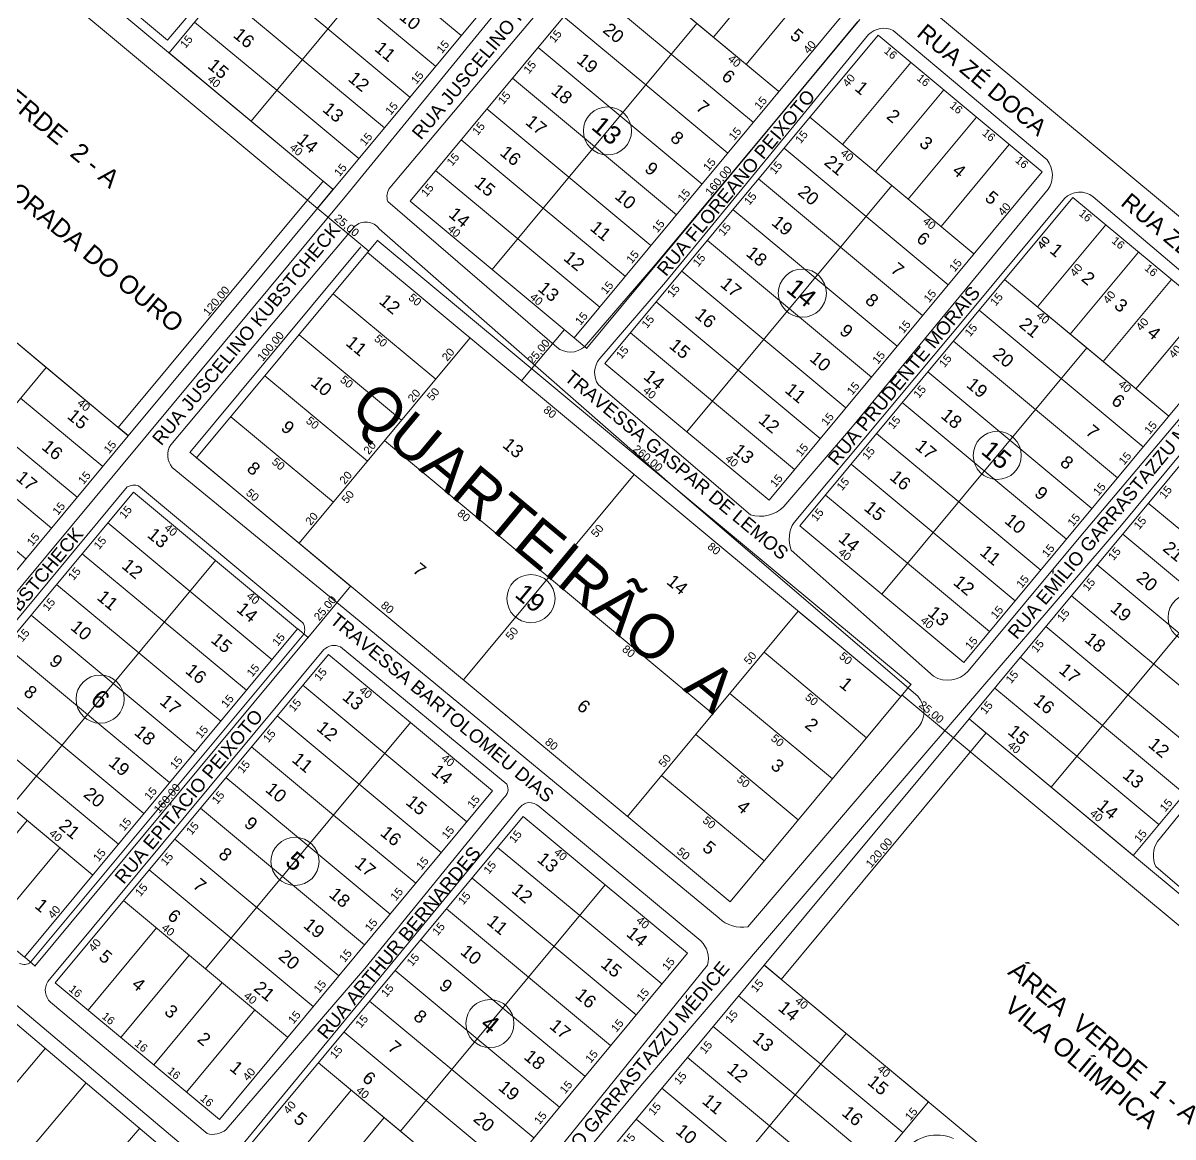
# Model space of a CAD drawing. Header units: metres. Extents: x 3808 to 8215, y 2374 to 6187.
# Drawn here: x 6274.8 to 6705.7, y 5048 to 5465.2 of the extents above; entities that cross this region are included whole.
import ezdxf
from ezdxf.enums import TextEntityAlignment as Align

# ---------------------------------------------------------------- set-up
doc = ezdxf.new("R2010")
doc.units = ezdxf.units.M
for name, color, linetype in [('0 - Cotas', 7, 'Continuous'), ('0 - MEIO FIO 2', 251, 'Continuous'), ('vista', 7, 'Continuous')]:
    doc.layers.add(name, color=color, linetype=linetype)
doc.layers.add('0 - DIVISÃO DOS TERRENOS', color=7, linetype='Continuous', lineweight=5)
doc.styles.add('MtXpl_Swis721_BdOul_', font='swissbo.ttf')
doc.styles.add('MtXpl_Swis721_BlkOul', font='swissko.ttf')
doc.styles.add('pedro', font='arial.ttf', dxfattribs={"height": 3})

msp = doc.modelspace()

# ---------------------------------------------------------------- linework, layer by layer
at = {"color": 0, "linetype": 'ByBlock', "lineweight": 5}
for p, q in [((6557.143, 5440.343), (6557.002, 5440.33)), ((6557.435, 5438.836), (6557.448, 5438.696)), ((6387.281, 5405.927), (6387.268, 5406.068)), ((6385.042, 5395.813), (6385.183, 5395.826)), ((6385.183, 5395.826), (6385.042, 5395.813)), ((6407.699, 5383.8), (6407.558, 5383.787)), ((6401.285, 5381.266), (6401.272, 5381.407)), ((6404.26, 5379.823), (6404.401, 5379.835)), ((6630.169, 5379.58), (6630.029, 5379.567)), ((6630.461, 5378.074), (6630.474, 5377.933)), ((6477.576, 5350.309), (6477.563, 5350.45)), ((6485.941, 5343.48), (6485.954, 5343.339)), ((6461.573, 5331.233), (6461.586, 5331.092)), ((6310.515, 5313.824), (6310.528, 5313.683)), ((6337.311, 5304.537), (6337.324, 5304.396)), ((6397.625, 5254.222), (6397.612, 5254.363)), ((6381.635, 5235.004), (6381.622, 5235.145)), ((6381.622, 5235.145), (6381.635, 5235.004)), ((6607.42, 5217.488), (6607.561, 5217.501)), ((6604.263, 5213.537), (6604.122, 5213.524)), ((6623.339, 5197.534), (6623.48, 5197.547)), ((6623.48, 5197.547), (6623.339, 5197.534)), ((6635.658, 5199.262), (6635.645, 5199.403)), ((6279.285, 5112.153), (6279.298, 5112.012)), ((6558.892, 5107.159), (6558.905, 5107.018))]:
    msp.add_line(p, q, dxfattribs=at)
at = {"layer": '0 - Cotas', "lineweight": 5}
for p in [(6359.168, 5286.286), (6378.473, 5270.222), (6397.779, 5254.159), (6417.085, 5238.095), (6436.39, 5222.032), (6455.696, 5205.968), (6475.001, 5189.905), (6494.307, 5173.841), (6513.612, 5157.778), (6532.918, 5141.714)]:
    msp.add_point(p, dxfattribs=at)
at = {"layer": '0 - DIVISÃO DOS TERRENOS', "lineweight": 5}
for p, q in [((6334.125, 5038.043), (6267.029, 5094.887)), ((6247.909, 5039.302), (6283.185, 5081.199)), ((6298.438, 5068.277), (6263.149, 5026.357)), ((6250.395, 4973.026), (6318.551, 5051.238))]:
    msp.add_line(p, q, dxfattribs=at)
at = {"layer": '0 - MEIO FIO 2', "lineweight": 5}
for p, q in [((6439.054, 5589.208), (6330.226, 5460.268)), ((6328.913, 5458.801), (6273.8, 5505.063)), ((6442.729, 5439.652), (6484.202, 5488.736)), ((6396.035, 5400.683), (6457.271, 5475.792)), ((6556.579, 5428.509), (6587.468, 5465.72)), ((6330.226, 5460.268), (6328.913, 5458.801)), ((6564.753, 5428.043), (6591.663, 5460.876)), ((6600.893, 5462.466), (6658.501, 5413.972)), ((6412.209, 5403.529), (6442.729, 5439.652)), ((6511.691, 5374.589), (6556.579, 5428.509)), ((6515.578, 5368.15), (6564.753, 5428.043)), ((6359.782, 5357.15), (6396.035, 5400.683)), ((6585.553, 5314.085), (6658.943, 5402.944)), ((6665.004, 5399.439), (6628.642, 5355.779)), ((6731.342, 5352.886), (6675.836, 5400.097)), ((6411.466, 5398.369), (6474.759, 5343.804)), ((6399.302, 5389.313), (6368.487, 5352.929)), ((6519.343, 5290.839), (6408.248, 5388.14)), ((6485.24, 5343.998), (6511.691, 5374.589)), ((6490.911, 5339.531), (6515.578, 5368.15)), ((6311.014, 5298.587), (6359.782, 5357.15)), ((6368.487, 5352.929), (6330.171, 5307.244)), ((6628.642, 5355.779), (6563.726, 5278.196)), ((6671.159, 5273.159), (6729.103, 5341.86)), ((6686.383, 5277.179), (6737.62, 5338.849)), ((6490.434, 5329.674), (6547.405, 5281.021)), ((6559.876, 5284.129), (6585.553, 5314.085)), ((6251.578, 5227.11), (6311.014, 5298.587)), ((6330.714, 5298.745), (6398.63, 5243.013)), ((6379.651, 5240.622), (6318.104, 5291.834)), ((6313.879, 5291.447), (6211.541, 5168.455)), ((6610.03, 5213.043), (6519.343, 5290.839)), ((6613.782, 5192.728), (6686.383, 5277.179)), ((6628.934, 5222.502), (6671.159, 5273.159)), ((6562.608, 5267.824), (6615.979, 5220.584)), ((6535.596, 5129.949), (6398.63, 5243.013)), ((6380.064, 5236.377), (6277.65, 5113.448)), ((6456.072, 5180.079), (6393.731, 5231.54)), ((6387.563, 5230.54), (6284.148, 5106.187)), ((6546.415, 5126.707), (6610.679, 5201.938)), ((6699.885, 5158.663), (6736.366, 5203.62)), ((6506.332, 5067.205), (6613.782, 5192.728)), ((6390.987, 5086.392), (6460.761, 5171.102)), ((6402.889, 5111.086), (6454.923, 5175.017)), ((6468.147, 5171.778), (6528.754, 5121.429)), ((6767.127, 5091.372), (6699.235, 5149.246)), ((6350.882, 5050.799), (6402.889, 5111.086)), ((6498.503, 5071.926), (6531.319, 5112.359)), ((6285.15, 5098.515), (6343.769, 5049.254)), ((6360.41, 5023.138), (6272.323, 5097.405)), ((6357.257, 5045.442), (6390.987, 5086.392)), ((6471.168, 5038.063), (6498.503, 5071.926)), ((6466.189, 5018.812), (6506.332, 5067.205))]:
    msp.add_line(p, q, dxfattribs=at)
for centre, radius, start, end in [((6597.393, 5455.199), 8.065, 64.27914, 135.26863), ((6651.068, 5408.151), 9.441, 326.52705, 38.06684), ((6416.893, 5400.221), 5.734, 144.76688, 198.84095), ((6670.78, 5393.844), 8.042, 51.04411, 135.91674), ((6403.265, 5384.523), 6.157, 35.97009, 133.44055), ((6479.885, 5350.078), 8.102, 230.75012, 311.3716), ((6496.91, 5334.3), 7.959, 138.91201, 215.54254), ((6336.106, 5303.357), 7.095, 146.77104, 220.54005), ((6316.435, 5286.799), 5.304, 71.66222, 118.81249), ((6551.074, 5292.876), 12.409, 252.80251, 315.18214), ((6573.517, 5271.894), 11.643, 147.23322, 200.46225), ((6375.342, 5238.061), 5.013, 340.3693, 30.72843), ((6391.356, 5226.661), 5.425, 64.04719, 134.35854), ((6621.323, 5229.203), 10.141, 238.20093, 318.63804), ((6603.465, 5207.088), 8.863, 324.47706, 42.2136), ((6452.523, 5178.224), 4.005, 306.8227, 27.59255), ((6464.726, 5168.474), 4.756, 44.00968, 146.45497), ((6708.219, 5153.357), 9.879, 147.51889, 204.59141), ((6544.246, 5139.137), 12.619, 226.7297, 279.89984), ((6522.531, 5114.771), 9.113, 344.65229, 46.93326), ((6275.207, 5116.671), 4.044, 244.74163, 307.15615), ((6288.949, 5102.912), 5.812, 145.70462, 229.17146), ((6345.829, 5056.917), 7.935, 254.95887, 309.55348), ((6617.343, 5032.999), 15.725, 67.10489, 141.19065)]:
    msp.add_arc(centre, radius, start, end, dxfattribs=at)
at = {"layer": 'vista', "lineweight": 5}
for p, q in [((6198.29, 5816.92), (7160.779, 5016.067)), ((6441.437, 5588.588), (6329.506, 5454.065)), ((6441.437, 5588.588), (6329.506, 5454.065)), ((6214.2, 5550.007), (6391.002, 5402.897)), ((6214.2, 5550.007), (6391.002, 5402.897)), ((6502.933, 5537.419), (6391.002, 5402.897)), ((6502.933, 5537.419), (6391.002, 5402.897)), ((6446.601, 5532.256), (6360.254, 5428.481)), ((6446.601, 5532.256), (6360.254, 5428.481)), ((6522.151, 5521.429), (6419.813, 5398.437)), ((6558.062, 5439.512), (6496.566, 5490.681)), ((6527.314, 5465.097), (6496.566, 5490.681)), ((6533.464, 5459.98), (6559.048, 5490.728)), ((6358.288, 5488.657), (6389.036, 5463.073)), ((6408.224, 5486.134), (6438.972, 5460.549)), ((6348.694, 5477.126), (6379.442, 5451.542)), ((6517.72, 5453.566), (6486.972, 5479.151)), ((6545.763, 5449.746), (6571.347, 5480.494)), ((6398.63, 5474.603), (6429.378, 5449.019)), ((6583.647, 5470.26), (6481.309, 5347.268)), ((6339.1, 5465.596), (6369.848, 5440.012)), ((6527.314, 5465.097), (6450.561, 5372.853)), ((6508.126, 5442.036), (6477.378, 5467.62)), ((6558.062, 5439.512), (6527.314, 5465.097)), ((6389.036, 5463.073), (6419.784, 5437.488)), ((6595.177, 5460.666), (6492.84, 5337.674)), ((6656.673, 5409.498), (6595.177, 5460.666)), ((6137.447, 5457.763), (6314.249, 5310.653)), ((6498.532, 5430.505), (6467.784, 5456.09)), ((6329.506, 5454.065), (6360.254, 5428.481)), ((6379.442, 5451.542), (6410.19, 5425.958)), ((6548.468, 5427.982), (6517.72, 5453.566)), ((6581.892, 5419.685), (6607.476, 5450.433)), ((6488.938, 5418.975), (6458.19, 5444.559)), ((6369.848, 5440.012), (6400.596, 5414.427)), ((6538.874, 5416.451), (6508.126, 5442.036)), ((6594.191, 5409.451), (6619.776, 5440.199)), ((6479.344, 5407.444), (6448.596, 5433.029)), ((6529.28, 5404.921), (6498.532, 5430.505)), ((6631.089, 5378.75), (6569.593, 5429.918)), ((6600.341, 5404.334), (6569.593, 5429.918)), ((6606.49, 5399.217), (6632.075, 5429.965)), ((6360.254, 5428.481), (6391.002, 5402.897)), ((6469.75, 5395.914), (6439.001, 5421.498)), ((6519.686, 5393.39), (6488.938, 5418.975)), ((6590.747, 5392.803), (6559.999, 5418.388)), ((6618.79, 5388.983), (6644.374, 5419.731)), ((6460.155, 5384.383), (6429.407, 5409.968)), ((6656.673, 5409.498), (6554.336, 5286.506)), ((6510.092, 5381.86), (6479.344, 5407.444)), ((6600.341, 5404.334), (6523.588, 5312.09)), ((6581.153, 5381.273), (6550.405, 5406.857)), ((6631.089, 5378.75), (6600.341, 5404.334)), ((6391.002, 5402.897), (6314.249, 5310.653)), ((6668.204, 5399.903), (6565.866, 5276.911)), ((6729.7, 5348.735), (6668.204, 5399.903)), ((6450.561, 5372.853), (6419.813, 5398.437)), ((6500.498, 5370.329), (6469.75, 5395.914)), ((6571.558, 5369.742), (6540.81, 5395.327)), ((6621.495, 5367.219), (6590.747, 5392.803)), ((6654.919, 5358.922), (6680.503, 5389.67)), ((6490.903, 5358.799), (6460.155, 5384.383)), ((6561.964, 5358.212), (6531.216, 5383.796)), ((6339.862, 5302.349), (6403.823, 5379.219)), ((6603.685, 5212.921), (6403.823, 5379.219)), ((6611.901, 5355.689), (6581.153, 5381.273)), ((6667.218, 5348.688), (6692.802, 5379.436)), ((6481.309, 5347.268), (6450.561, 5372.853)), ((6552.37, 5346.681), (6521.622, 5372.266)), ((6602.306, 5344.158), (6571.558, 5369.742)), ((6679.517, 5338.454), (6705.101, 5369.202)), ((6704.115, 5317.987), (6642.619, 5369.155)), ((6673.367, 5343.571), (6642.619, 5369.155)), ((6252.752, 5361.821), (6283.5, 5336.237)), ((6429.466, 5331.865), (6391.031, 5363.845)), ((6542.776, 5335.151), (6512.028, 5360.735)), ((6592.712, 5332.628), (6561.964, 5358.212)), ((6663.773, 5332.041), (6633.025, 5357.625)), ((6691.816, 5328.221), (6717.401, 5358.969)), ((6416.674, 5316.491), (6378.239, 5348.471)), ((6533.182, 5323.62), (6502.434, 5349.205)), ((6729.7, 5348.735), (6627.362, 5225.743)), ((6378.297, 5270.369), (6442.258, 5347.239)), ((6442.258, 5347.239), (6378.297, 5270.369)), ((6583.118, 5321.097), (6552.37, 5346.681)), ((6673.367, 5343.571), (6596.614, 5251.327)), ((6673.367, 5343.571), (6596.614, 5251.327)), ((6654.179, 5320.51), (6623.431, 5346.094)), ((6704.115, 5317.987), (6673.367, 5343.571)), ((6741.23, 5339.141), (6629.299, 5204.618)), ((6197.153, 5232.462), (6283.5, 5336.237)), ((6283.5, 5336.237), (6314.249, 5310.653)), ((6523.588, 5312.09), (6492.84, 5337.674)), ((6573.524, 5309.567), (6542.776, 5335.151)), ((6403.882, 5301.117), (6365.446, 5333.097)), ((6644.585, 5308.98), (6613.837, 5334.564)), ((6694.521, 5306.456), (6663.773, 5332.041)), ((6273.906, 5324.706), (6304.654, 5299.122)), ((6563.93, 5298.036), (6533.182, 5323.62)), ((6634.991, 5297.449), (6604.243, 5323.033)), ((6391.089, 5285.743), (6352.654, 5317.723)), ((6684.927, 5294.926), (6654.179, 5320.51)), ((6202.317, 5176.13), (6314.249, 5310.653)), ((6202.317, 5176.13), (6314.249, 5310.653)), ((6264.312, 5313.176), (6295.06, 5287.592)), ((6554.336, 5286.506), (6523.588, 5312.09)), ((6625.397, 5285.919), (6594.649, 5311.503)), ((6675.333, 5283.395), (6644.585, 5308.98)), ((6533.27, 5206.467), (6410.278, 5308.804)), ((6254.718, 5301.645), (6285.466, 5276.061)), ((6539.724, 5136.051), (6339.862, 5302.349)), ((6539.724, 5136.051), (6339.862, 5302.349)), ((6439.793, 5219.2), (6503.754, 5296.07)), ((6615.803, 5274.388), (6585.055, 5299.972)), ((6665.739, 5271.865), (6634.991, 5297.449)), ((6213.848, 5166.536), (6316.185, 5289.528)), ((6245.124, 5290.115), (6275.872, 5264.531)), ((6346.933, 5263.944), (6316.185, 5289.528)), ((6606.209, 5262.858), (6575.46, 5288.442)), ((6802.726, 5287.972), (6690.795, 5153.449)), ((6656.145, 5260.334), (6625.397, 5285.919)), ((6727.206, 5259.747), (6696.458, 5285.332)), ((6746.394, 5282.808), (6660.047, 5179.034)), ((6337.339, 5252.413), (6306.591, 5277.997)), ((6596.614, 5251.327), (6565.866, 5276.911)), ((6646.551, 5248.804), (6615.803, 5274.388)), ((6717.612, 5248.217), (6686.864, 5273.801)), ((6327.745, 5240.883), (6296.997, 5266.467)), ((6270.18, 5171.7), (6346.933, 5263.944)), ((6377.681, 5238.359), (6346.933, 5263.944)), ((6636.957, 5237.273), (6606.209, 5262.858)), ((6708.017, 5236.686), (6677.269, 5262.271)), ((6318.151, 5229.352), (6287.403, 5254.936)), ((6368.087, 5226.829), (6337.339, 5252.413)), ((6627.362, 5225.743), (6596.614, 5251.327)), ((6698.423, 5225.156), (6667.675, 5250.74)), ((6501.289, 5168.032), (6565.25, 5244.902)), ((6603.685, 5212.921), (6565.25, 5244.902)), ((6308.556, 5217.822), (6277.808, 5243.406)), ((6358.493, 5215.298), (6327.745, 5240.883)), ((6275.344, 5115.367), (6377.681, 5238.359)), ((6688.829, 5213.625), (6658.081, 5239.21)), ((6298.962, 5206.291), (6268.214, 5231.875)), ((6286.874, 5105.773), (6389.211, 5228.765)), ((6348.899, 5203.768), (6318.151, 5229.352)), ((6419.96, 5203.181), (6389.211, 5228.765)), ((6590.893, 5197.547), (6552.458, 5229.528)), ((6679.235, 5202.095), (6648.487, 5227.679)), ((6729.171, 5199.571), (6698.423, 5225.156)), ((6289.368, 5194.761), (6258.62, 5220.345)), ((6339.304, 5192.237), (6308.556, 5217.822)), ((6410.365, 5191.65), (6379.617, 5217.235)), ((6578.101, 5182.173), (6539.666, 5214.154)), ((6669.641, 5190.564), (6638.893, 5216.149)), ((6539.724, 5136.051), (6603.685, 5212.921)), ((6719.577, 5188.041), (6688.829, 5213.625)), ((6279.774, 5183.23), (6249.026, 5208.814)), ((6329.71, 5180.707), (6298.962, 5206.291)), ((6400.771, 5180.12), (6370.023, 5205.704)), ((6343.206, 5110.937), (6419.96, 5203.181)), ((6450.708, 5177.596), (6419.96, 5203.181)), ((6629.299, 5204.618), (6552.546, 5112.374)), ((6660.047, 5179.034), (6629.299, 5204.618)), ((6806.1, 5057.508), (6629.299, 5204.618)), ((6709.983, 5176.51), (6679.235, 5202.095)), ((6300.928, 5146.115), (6239.432, 5197.284)), ((6565.309, 5166.799), (6526.874, 5198.78)), ((6320.116, 5169.176), (6289.368, 5194.761)), ((6391.177, 5168.589), (6360.429, 5194.174)), ((6441.113, 5166.066), (6410.365, 5191.65)), ((6700.389, 5164.98), (6669.641, 5190.564)), ((6310.522, 5157.646), (6279.774, 5183.23)), ((6381.583, 5157.059), (6350.835, 5182.643)), ((6431.519, 5154.535), (6400.771, 5180.12)), ((6552.516, 5151.425), (6514.081, 5183.406)), ((6348.37, 5054.604), (6450.708, 5177.596)), ((6690.795, 5153.449), (6660.047, 5179.034)), ((6300.928, 5146.115), (6270.18, 5171.7)), ((6371.989, 5145.528), (6341.241, 5171.113)), ((6359.901, 5045.01), (6462.238, 5168.002)), ((6421.925, 5143.005), (6391.177, 5168.589)), ((6492.986, 5142.418), (6462.238, 5168.002)), ((6275.344, 5115.367), (6213.848, 5166.536)), ((6276.33, 5166.583), (6250.745, 5135.835)), ((6362.395, 5133.998), (6331.647, 5159.582)), ((6288.629, 5156.349), (6263.044, 5125.601)), ((6412.331, 5131.474), (6381.583, 5157.059)), ((6483.392, 5130.887), (6452.644, 5156.472)), ((6352.801, 5122.467), (6322.053, 5148.052)), ((6402.737, 5119.944), (6371.989, 5145.528)), ((6416.233, 5050.174), (6492.986, 5142.418)), ((6473.798, 5119.357), (6443.05, 5144.941)), ((6523.734, 5116.834), (6492.986, 5142.418)), ((6373.954, 5085.352), (6312.458, 5136.521)), ((6343.206, 5110.937), (6312.458, 5136.521)), ((6393.143, 5108.413), (6362.395, 5133.998)), ((6464.204, 5107.826), (6433.456, 5133.411)), ((6514.14, 5105.303), (6483.392, 5130.887)), ((6324.758, 5126.287), (6299.173, 5095.539)), ((6383.549, 5096.883), (6352.801, 5122.467)), ((6454.61, 5096.296), (6423.862, 5121.88)), ((6504.546, 5093.773), (6473.798, 5119.357)), ((6337.057, 5116.054), (6311.473, 5085.306)), ((6421.397, 4993.842), (6523.734, 5116.834)), ((6373.954, 5085.352), (6343.206, 5110.937)), ((6440.614, 4977.851), (6552.546, 5112.374)), ((6552.546, 5112.374), (6721.404, 4971.873)), ((6583.294, 5086.79), (6552.546, 5112.374)), ((6729.347, 4965.264), (6552.546, 5112.374)), ((6445.015, 5084.765), (6414.267, 5110.35)), ((6494.952, 5082.242), (6464.204, 5107.826)), ((6348.37, 5054.604), (6286.874, 5105.773)), ((6349.356, 5105.82), (6323.772, 5075.072)), ((6435.421, 5073.235), (6404.673, 5098.819)), ((6573.7, 5075.259), (6542.952, 5100.843)), ((6361.655, 5095.586), (6336.071, 5064.838)), ((6485.358, 5070.712), (6454.61, 5096.296)), ((6564.106, 5063.729), (6533.357, 5089.313)), ((6425.827, 5061.704), (6395.079, 5087.289)), ((6496.947, 4983.015), (6583.294, 5086.79)), ((6614.042, 5061.205), (6583.294, 5086.79)), ((6475.763, 5059.181), (6445.015, 5084.765)), ((6554.511, 5052.198), (6523.763, 5077.782)), ((6446.981, 5024.59), (6385.485, 5075.758)), ((6416.233, 5050.174), (6385.485, 5075.758)), ((6466.169, 5047.651), (6435.421, 5073.235)), ((6604.448, 5049.675), (6573.7, 5075.259)), ((6397.784, 5065.525), (6372.2, 5034.777)), ((6544.917, 5040.668), (6514.169, 5066.252)), ((6594.854, 5038.144), (6564.106, 5063.729)), ((6456.575, 5036.12), (6425.827, 5061.704)), ((6502.11, 4926.683), (6614.042, 5061.205)), ((6410.083, 5055.291), (6384.499, 5024.543)), ((6535.323, 5029.137), (6504.575, 5054.721)), ((6585.259, 5026.614), (6554.511, 5052.198)), ((6446.981, 5024.59), (6416.233, 5050.174))]:
    msp.add_line(p, q, dxfattribs=at)
at = {"layer": 'vista', "color": 1, "lineweight": 5}
for p, q in [((6208.235, 5542.993), (6385.189, 5395.755)), ((6485.883, 5343.333), (6588.348, 5466.478)), ((6557.985, 5439.576), (6556.995, 5440.4)), ((6557.998, 5439.436), (6557.377, 5438.689)), ((6310.458, 5313.677), (6387.339, 5406.075)), ((6390.925, 5402.961), (6387.198, 5406.062)), ((6390.938, 5402.82), (6385.049, 5395.742)), ((6390.938, 5402.82), (6385.049, 5395.742)), ((6385.036, 5395.883), (6404.407, 5379.765)), ((6403.887, 5379.296), (6407.692, 5383.87)), ((6407.552, 5383.857), (6607.568, 5217.431)), ((6337.254, 5304.39), (6401.342, 5381.414)), ((6403.887, 5379.296), (6404.394, 5379.906)), ((6631.012, 5378.814), (6630.022, 5379.637)), ((6631.025, 5378.673), (6630.404, 5377.926)), ((6461.516, 5331.085), (6477.634, 5350.457)), ((6481.386, 5347.204), (6486.024, 5343.345)), ((6314.172, 5310.717), (6310.445, 5313.818)), ((6397.542, 5254.356), (6337.241, 5304.531)), ((6381.565, 5234.998), (6397.683, 5254.369)), ((6377.758, 5238.295), (6381.705, 5235.011)), ((6377.758, 5238.295), (6381.705, 5235.011)), ((6279.227, 5112.006), (6381.692, 5235.152)), ((6603.749, 5212.998), (6607.555, 5217.572)), ((6603.749, 5212.998), (6604.256, 5213.608)), ((6604.115, 5213.595), (6623.487, 5197.477)), ((6629.376, 5204.554), (6635.728, 5199.268)), ((6558.834, 5107.011), (6635.715, 5199.409)), ((6623.333, 5197.604), (6800.288, 5050.367)), ((6275.42, 5115.303), (6279.368, 5112.019)), ((6552.623, 5112.31), (6558.975, 5107.024))]:
    msp.add_line(p, q, dxfattribs=at)
at = {"layer": 'vista', "color": 7, "lineweight": 5}
for centre in [(6493.792, 5424.808), (6566.818, 5364.045), (6639.845, 5303.283), (6465.121, 5249.64), (6712.871, 5242.52), (6303.702, 5211.988), (6376.729, 5151.225), (6449.756, 5090.462)]:
    msp.add_circle(centre, 9.014, dxfattribs=at)

# ---------------------------------------------------------------- texts
at = {"layer": 'vista', "lineweight": 5, "style": 'pedro'}
for s, height, rotation, p in [('RUA JUSCELINO KUBSTCHECK', 4.992, 50.23736, (6420.09, 5424.348)), ('RUA ZÉ DOCA', 6.24, 320.23736, (6613.28, 5465.423)), ('RUA FLOREANO PEIXOTO', 4.992, 50.23736, (6511.904, 5373.205)), ('RUA ZÉ DOCA', 6.24, 320.23736, (6689.723, 5402.063)), ('RUA JUSCELINO KUBSTCHECK', 4.992, 50.23736, (6322.77, 5309.815)), ('RUA PRUDENTE MORAIS', 4.992, 50.23736, (6575.927, 5302.28)), ('TRAVESSA GASPAR DE LEMOS', 4.992, 320.23736, (6480.516, 5335.584)), ('RUA EMÍLIO GARRASTAZZU MÉDICE', 4.992, 50.23736, (6643.331, 5237.226)), ('RUA JUSCELINO KUBSTCHECK', 4.992, 50.23736, (6226.463, 5195.786)), ('TRAVESSA BARTOLOMEU DIAS', 4.992, 320.23736, (6392.647, 5244.678)), ('RUA EPITÁCIO PEIXOTO', 4.992, 50.23736, (6308.689, 5145.535)), ('RUA ARTHUR BERNARDES', 4.992, 50.23736, (6384.58, 5087.422)), ('RUA EMÍLIO GARRASTAZZU MÉDICE', 4.992, 50.23736, (6457.244, 5019.59))]:
    msp.add_text(s, height=height, rotation=rotation, dxfattribs=at).set_placement(p, align=Align.TOP_LEFT)
for s, p in [('10', (6415.455, 5466.971)), ('20', (6491.719, 5462.054)), ('16', (6353.231, 5460.205)), ('5', (6561.831, 5459.921)), ('11', (6406.184, 5455.118)), ('15', (6343.621, 5448.687)), ('19', (6481.91, 5450.703)), ('6', (6536.157, 5444.592)), ('12', (6396.253, 5443.868)), ('1', (6586.124, 5440.286)), ('18', (6472.316, 5439.172)), ('13', (6386.667, 5432.386)), ('7', (6526.517, 5433.06)), ('17', (6462.699, 5427.607)), ('2', (6597.991, 5429.767)), ('14', (6377.053, 5420.816)), ('8', (6516.956, 5421.542)), ('3', (6610.266, 5419.609)), ('16', (6453.132, 5416.107)), ('9', (6507.359, 5410.014)), ('21', (6574.663, 5412.499)), ('4', (6622.627, 5409.281)), ('15', (6443.523, 5404.589)), ('20', (6564.746, 5401.291)), ('10', (6496.168, 5399.812)), ('5', (6634.857, 5399.158)), ('14', (6433.924, 5393.009)), ('19', (6554.936, 5389.94)), ('11', (6486.898, 5387.959)), ('6', (6609.184, 5383.83)), ('1', (6659.151, 5379.523)), ('12', (6476.967, 5376.709)), ('18', (6545.342, 5378.409)), ('7', (6599.543, 5372.297)), ('17', (6535.726, 5366.844)), ('2', (6671.018, 5369.004)), ('13', (6467.381, 5365.227)), ('12', (6407.842, 5360.521)), ('8', (6589.983, 5360.779)), ('3', (6683.293, 5358.846)), ('16', (6526.159, 5355.344)), ('9', (6580.386, 5349.251)), ('21', (6647.69, 5351.737)), ('4', (6695.654, 5348.518)), ('11', (6395.387, 5344.866)), ('15', (6516.55, 5343.826)), ('20', (6637.772, 5340.529)), ('10', (6569.195, 5339.049)), ('14', (6506.951, 5332.247)), ('10', (6382.271, 5329.815)), ('19', (6627.963, 5329.177)), ('11', (6559.924, 5327.196)), ('6', (6682.21, 5323.067)), ('15', (6291.014, 5317.455)), ('12', (6549.993, 5315.946)), ('18', (6618.369, 5317.647)), ('9', (6371.076, 5313.112)), ('7', (6672.57, 5311.534)), ('13', (6454.12, 5306.653)), ('16', (6281.435, 5305.912)), ('13', (6540.407, 5304.464)), ('17', (6608.752, 5306.082)), ('8', (6358.286, 5297.736)), ('8', (6663.009, 5300.016)), ('17', (6271.813, 5294.351)), ('16', (6599.186, 5294.581)), ('9', (6653.413, 5288.488)), ('15', (6589.576, 5283.063)), ('10', (6642.222, 5278.286)), ('13', (6321.025, 5272.973)), ('14', (6579.977, 5271.484)), ('21', (6701.528, 5267.913)), ('11', (6632.951, 5266.433)), ('12', (6311.422, 5261.394)), ('7', (6420.414, 5259.84)), ('14', (6515.596, 5255.445)), ('12', (6623.02, 5255.183)), ('20', (6691.611, 5256.705)), ('11', (6302.165, 5249.583)), ('14', (6354.442, 5245.112)), ('13', (6613.434, 5243.701)), ('19', (6681.801, 5245.353)), ('10', (6292.247, 5238.375)), ('15', (6344.852, 5233.631)), ('18', (6672.207, 5233.823)), ('9', (6284.25, 5225.516)), ('16', (6335.273, 5222.088)), ('17', (6662.591, 5222.258)), ('1', (6580.315, 5217.012)), ('8', (6274.659, 5213.983)), ('13', (6394.051, 5212.21)), ('17', (6325.652, 5210.527)), ('6', (6481.956, 5208.673)), ('16', (6653.024, 5210.758)), ('18', (6316.08, 5199.031)), ('12', (6384.449, 5200.631)), ('2', (6567.391, 5201.748)), ('15', (6643.415, 5199.24)), ('12', (6696.046, 5194.42)), ('19', (6306.486, 5187.501)), ('11', (6375.192, 5188.82)), ('3', (6554.574, 5186.45)), ('14', (6427.468, 5184.35)), ('13', (6686.46, 5182.938)), ('10', (6365.274, 5177.612)), ('20', (6297.107, 5175.791)), ('15', (6417.879, 5172.868)), ('4', (6541.844, 5170.981)), ('14', (6676.847, 5171.369)), ('21', (6287.836, 5163.938)), ('9', (6357.277, 5164.753)), ('16', (6408.3, 5161.325)), ('5', (6528.983, 5155.718)), ('8', (6347.685, 5153.22)), ('13', (6467.078, 5151.447)), ('17', (6398.678, 5149.764)), ('7', (6338.057, 5141.677)), ('18', (6389.107, 5138.268)), ('12', (6457.475, 5139.868)), ('1', (6278.832, 5134.108)), ('6', (6328.51, 5130.149)), ('19', (6379.512, 5126.738)), ('11', (6448.218, 5128.057)), ('14', (6500.495, 5123.587)), ('10', (6438.301, 5116.849)), ('5', (6302.798, 5114.877)), ('20', (6370.134, 5115.028)), ('15', (6490.905, 5112.106)), ('4', (6315.167, 5104.532)), ('9', (6430.303, 5103.99)), ('21', (6360.863, 5103.175)), ('16', (6481.326, 5100.562)), ('14', (6557.366, 5095.78)), ('3', (6327.404, 5094.393)), ('8', (6420.712, 5092.457)), ('17', (6471.705, 5089.002)), ('2', (6339.727, 5084.083)), ('13', (6547.791, 5084.288)), ('7', (6411.084, 5080.915)), ('18', (6462.133, 5077.506)), ('1', (6351.859, 5073.345)), ('6', (6401.536, 5069.386)), ('12', (6538.189, 5072.71)), ('19', (6452.539, 5065.975)), ('15', (6590.807, 5068.008)), ('11', (6528.932, 5060.898)), ('16', (6581.228, 5056.465)), ('5', (6375.825, 5054.114)), ('20', (6443.16, 5054.266)), ('10', (6519.014, 5049.69))]:
    msp.add_text(s, height=4.8, rotation=320.23736, dxfattribs=at).set_placement(p)
at = {"layer": 'vista', "color": 7, "lineweight": 5, "style": 'pedro'}
for s, height, p in [('ÁREA  VERDE  2 - A', 6.77858, (6238.988, 5459.857)), ('ESTÁDIO MORADA DO OURO', 6.77858, (6228.667, 5434.255)), ('13', 6.7786, (6487.365, 5425.785)), ('14', 6.7786, (6560.364, 5364.967)), ('15', 6.7786, (6633.397, 5304.273)), ('19', 6.7786, (6458.688, 5250.619)), ('6', 6.779, (6299.582, 5211.087)), ('5', 6.779, (6372.581, 5150.364)), ('ÁREA  VERDE  1 - A', 6.77858, (6643.431, 5109.265)), ('VILA OLÍIMPICA', 6.77858, (6641.978, 5096.082)), ('4', 6.779, (6445.706, 5089.445))]:
    msp.add_text(s, height=height, rotation=320.23736, dxfattribs=at).set_placement(p)
at = {"layer": 'vista', "color": 1, "lineweight": 5}
for s, height, rotation, style, p in [('15', 3, 50.23736, 'pedro', (6335.655, 5455.486)), ('15', 3, 50.23736, 'pedro', (6473.933, 5457.51)), ('15', 3, 50.23736, 'pedro', (6431.759, 5453.575)), ('40', 3, 50.23736, 'pedro', (6569.176, 5453.477)), ('16', 3, 320.23736, 'pedro', (6597.135, 5454.362)), ('15', 3, 50.23736, 'pedro', (6464.339, 5445.979)), ('40', 3, 320.23736, 'pedro', (6538.641, 5451.321)), ('15', 3, 50.23736, 'pedro', (6422.164, 5442.044)), ('40', 3, 320.23736, 'pedro', (6343.644, 5443.669)), ('40', 3, 50.23736, 'pedro', (6583.878, 5440.983)), ('16', 3, 320.23736, 'pedro', (6609.434, 5444.129)), ('15', 3, 50.23736, 'pedro', (6454.745, 5434.449)), ('15', 3, 50.23736, 'pedro', (6412.57, 5430.514)), ('15', 3, 50.23736, 'pedro', (6550.849, 5432.538)), ('16', 3, 320.23736, 'pedro', (6621.734, 5433.895)), ('15', 3, 50.23736, 'pedro', (6445.151, 5422.918)), ('15', 3, 50.23736, 'pedro', (6541.254, 5421.008)), ('16', 3, 320.23736, 'pedro', (6633.969, 5423.584)), ('15', 3, 50.23736, 'pedro', (6402.976, 5418.983)), ('15', 3, 50.23736, 'pedro', (6566.148, 5419.808)), ('40', 3, 320.23736, 'pedro', (6374.456, 5418.162)), ('15', 3, 50.23736, 'pedro', (6435.557, 5411.388)), ('40', 3, 320.23736, 'pedro', (6580.856, 5416.066)), ('15', 3, 50.23736, 'pedro', (6393.382, 5407.453)), ('15', 3, 50.23736, 'pedro', (6531.66, 5409.477)), ('15', 3, 50.23736, 'pedro', (6556.554, 5408.278)), ('16', 3, 320.23736, 'pedro', (6646.332, 5413.427)), ('160,00', 3, 50.23736, 'pedro', (6532.44, 5400.292)), ('15', 3, 50.23736, 'pedro', (6425.962, 5399.857)), ('15', 3, 50.23736, 'pedro', (6522.066, 5397.947)), ('15', 3, 50.23736, 'pedro', (6546.96, 5396.747)), ('40', 3, 50.23736, 'pedro', (6642.126, 5392.778)), ('16', 3, 320.23736, 'pedro', (6670.161, 5393.47)), ('25,00', 3, 320.23736, 'pedro', (6391.132, 5391.648)), ('15', 3, 50.23736, 'pedro', (6512.472, 5386.416)), ('40', 3, 320.23736, 'pedro', (6611.668, 5390.558)), ('40', 3, 320.23736, 'pedro', (6433.625, 5387.648)), ('15', 3, 50.23736, 'pedro', (6537.365, 5385.217)), ('40', 3, 50.23736, 'pedro', (6656.791, 5380.185)), ('40', 3, 50.23736, 'pedro', (6656.905, 5380.221)), ('16', 3, 320.23736, 'pedro', (6682.46, 5383.237)), ('15', 3, 50.23736, 'pedro', (6502.878, 5374.886)), ('15', 3, 50.23736, 'pedro', (6527.771, 5373.686)), ('15', 3, 50.23736, 'pedro', (6623.875, 5371.775)), ('40', 3, 50.23736, 'pedro', (6669.09, 5369.952)), ('16', 3, 320.23736, 'pedro', (6694.759, 5373.003)), ('120,00', 3, 50.23736, 'pedro', (6344.222, 5355.262)), ('15', 3, 50.23736, 'pedro', (6493.284, 5363.355)), ('15', 3, 50.23736, 'pedro', (6518.177, 5362.156)), ('15', 3, 50.23736, 'pedro', (6614.281, 5360.245)), ('50', 3, 320.23736, 'pedro', (6418.934, 5361.918)), ('40', 3, 320.23736, 'pedro', (6464.437, 5362.141)), ('15', 3, 50.23736, 'pedro', (6639.237, 5358.993)), ('40', 3, 50.23736, 'pedro', (6681.453, 5359.795)), ('15', 3, 50.23736, 'pedro', (6483.69, 5351.825)), ('40', 3, 320.23736, 'pedro', (6654.253, 5355.157)), ('15', 3, 50.23736, 'pedro', (6508.583, 5350.625)), ('15', 3, 50.23736, 'pedro', (6604.687, 5348.714)), ('15', 3, 50.23736, 'pedro', (6629.643, 5347.463)), ('40', 3, 50.23736, 'pedro', (6693.816, 5349.638)), ('100,00', 3, 50.23736, 'pedro', (6364.622, 5338.288)), ('50', 3, 320.23736, 'pedro', (6406.142, 5346.544)), ('20', 3, 50.23736, 'pedro', (6433.757, 5338.322)), ('25,00', 3, 50.23736, 'pedro', (6465.751, 5337.182)), ('15', 3, 50.23736, 'pedro', (6498.989, 5339.095)), ('40', 3, 50.23736, 'pedro', (6706.116, 5339.404)), ('15', 3, 50.23736, 'pedro', (6595.093, 5337.184)), ('15', 3, 50.23736, 'pedro', (6620.049, 5335.932)), ('50', 3, 320.23736, 'pedro', (6393.35, 5331.17)), ('15', 3, 50.23736, 'pedro', (6585.499, 5325.653)), ('40', 3, 320.23736, 'pedro', (6684.937, 5329.496)), ('QUARTEIRÃO  A', 16.26859, 320.23736, 'MtXpl_Swis721_BlkOul', (6396.55, 5319.775)), ('20', 3, 50.23736, 'pedro', (6420.965, 5322.948)), ('50', 3, 50.23736, 'pedro', (6428.123, 5323.463)), ('40', 3, 320.23736, 'pedro', (6506.843, 5327.114)), ('15', 3, 50.23736, 'pedro', (6610.455, 5324.402)), ('40', 3, 320.23736, 'pedro', (6294.827, 5322.461)), ('50', 3, 320.23736, 'pedro', (6380.558, 5315.795)), ('80', 3, 320.23736, 'pedro', (6469.488, 5319.854)), ('15', 3, 50.23736, 'pedro', (6575.905, 5314.123)), ('15', 3, 50.23736, 'pedro', (6600.861, 5312.871)), ('15', 3, 50.23736, 'pedro', (6696.965, 5310.96)), ('15', 3, 50.23736, 'pedro', (6307.035, 5303.678)), ('20', 3, 50.23736, 'pedro', (6404.38, 5303.384)), ('260,00', 3, 320.23736, 'pedro', (6503.074, 5305.213)), ('15', 3, 50.23736, 'pedro', (6566.31, 5302.592)), ('15', 3, 50.23736, 'pedro', (6591.267, 5301.34)), ('15', 3, 50.23736, 'pedro', (6687.37, 5299.43)), ('50', 3, 320.23736, 'pedro', (6367.765, 5300.421)), ('40', 3, 320.23736, 'pedro', (6537.655, 5301.607)), ('15', 3, 50.23736, 'pedro', (6297.441, 5292.148)), ('20', 3, 50.23736, 'pedro', (6395.38, 5292.2)), ('15', 3, 50.23736, 'pedro', (6556.716, 5291.062)), ('15', 3, 50.23736, 'pedro', (6581.672, 5289.81)), ('15', 3, 50.23736, 'pedro', (6677.776, 5287.899)), ('15', 3, 50.23736, 'pedro', (6702.607, 5286.752)), ('50', 3, 320.23736, 'pedro', (6358.087, 5288.789)), ('50', 3, 50.23736, 'pedro', (6396.143, 5285.028)), ('15', 3, 50.23736, 'pedro', (6287.847, 5280.617)), ('15', 3, 50.23736, 'pedro', (6312.9, 5279.285)), ('15', 3, 50.23736, 'pedro', (6572.078, 5278.279)), ('20', 3, 50.23736, 'pedro', (6382.588, 5276.826)), ('80', 3, 320.23736, 'pedro', (6437.242, 5281.099)), ('15', 3, 50.23736, 'pedro', (6668.182, 5276.369)), ('15', 3, 50.23736, 'pedro', (6693.013, 5275.221)), ('40', 3, 320.23736, 'pedro', (6327.448, 5275.676)), ('50', 3, 50.23736, 'pedro', (6489.619, 5272.294)), ('15', 3, 50.23736, 'pedro', (6278.252, 5269.087)), ('15', 3, 50.23736, 'pedro', (6303.306, 5267.754)), ('80', 3, 320.23736, 'pedro', (6530.984, 5268.685)), ('40', 3, 320.23736, 'pedro', (6580.021, 5266.534)), ('15', 3, 50.23736, 'pedro', (6658.588, 5264.838)), ('15', 3, 50.23736, 'pedro', (6683.419, 5263.691)), ('15', 3, 50.23736, 'pedro', (6293.712, 5256.224)), ('15', 3, 50.23736, 'pedro', (6648.994, 5253.308)), ('15', 3, 50.23736, 'pedro', (6673.824, 5252.16)), ('15', 3, 50.23736, 'pedro', (6284.118, 5244.693)), ('40', 3, 320.23736, 'pedro', (6358.26, 5250.168)), ('25,00', 3, 50.23736, 'pedro', (6385.8, 5241.094)), ('80', 3, 320.23736, 'pedro', (6408.608, 5246.686)), ('15', 3, 50.23736, 'pedro', (6639.4, 5241.777)), ('15', 3, 50.23736, 'pedro', (6664.23, 5240.63)), ('40', 3, 320.23736, 'pedro', (6610.833, 5241.026)), ('15', 3, 50.23736, 'pedro', (6274.524, 5233.163)), ('15', 3, 50.23736, 'pedro', (6370.239, 5231.575)), ('50', 3, 50.23736, 'pedro', (6457.639, 5233.859)), ('80', 3, 320.23736, 'pedro', (6499.003, 5230.25)), ('15', 3, 50.23736, 'pedro', (6629.806, 5230.247)), ('15', 3, 50.23736, 'pedro', (6654.636, 5229.099)), ('50', 3, 50.23736, 'pedro', (6546.91, 5224.625)), ('50', 3, 320.23736, 'pedro', (6580.361, 5227.6)), ('15', 3, 50.23736, 'pedro', (6360.645, 5220.044)), ('15', 3, 50.23736, 'pedro', (6385.927, 5218.522)), ('15', 3, 50.23736, 'pedro', (6645.042, 5217.569)), ('40', 3, 320.23736, 'pedro', (6400.474, 5214.913)), ('50', 3, 320.23736, 'pedro', (6567.569, 5212.226)), ('15', 3, 50.23736, 'pedro', (6351.051, 5208.514)), ('15', 3, 50.23736, 'pedro', (6376.332, 5206.991)), ('25,00', 3, 320.23736, 'pedro', (6610.212, 5209.359)), ('15', 3, 50.23736, 'pedro', (6635.448, 5206.038)), ('15', 3, 50.23736, 'pedro', (6341.457, 5196.983)), ('15', 3, 50.23736, 'pedro', (6366.738, 5195.461)), ('80', 3, 320.23736, 'pedro', (6470.104, 5195.517)), ('50', 3, 320.23736, 'pedro', (6554.777, 5196.852)), ('40', 3, 320.23736, 'pedro', (6643.454, 5194.242)), ('15', 3, 50.23736, 'pedro', (6331.863, 5185.453)), ('15', 3, 50.23736, 'pedro', (6357.144, 5183.93)), ('40', 3, 320.23736, 'pedro', (6431.286, 5189.405)), ('50', 3, 50.23736, 'pedro', (6514.929, 5186.19)), ('160,00', 3, 50.23736, 'pedro', (6325.784, 5168.965)), ('50', 3, 320.23736, 'pedro', (6541.985, 5181.478)), ('15', 3, 50.23736, 'pedro', (6322.269, 5173.922)), ('15', 3, 50.23736, 'pedro', (6347.55, 5172.4)), ('15', 3, 50.23736, 'pedro', (6443.266, 5170.812)), ('15', 3, 50.23736, 'pedro', (6702.769, 5169.536)), ('15', 3, 50.23736, 'pedro', (6312.675, 5162.392)), ('50', 3, 320.23736, 'pedro', (6529.193, 5166.104)), ('40', 3, 320.23736, 'pedro', (6674.266, 5168.734)), ('40', 3, 320.23736, 'pedro', (6284.29, 5161.269)), ('15', 3, 50.23736, 'pedro', (6337.956, 5160.869)), ('15', 3, 50.23736, 'pedro', (6433.672, 5159.281)), ('15', 3, 50.23736, 'pedro', (6458.953, 5157.759)), ('15', 3, 50.23736, 'pedro', (6693.175, 5158.006)), ('120,00', 3, 50.23736, 'pedro', (6592.599, 5148.597)), ('15', 3, 50.23736, 'pedro', (6303.08, 5150.861)), ('15', 3, 50.23736, 'pedro', (6328.362, 5149.339)), ('40', 3, 320.23736, 'pedro', (6473.501, 5154.15)), ('50', 3, 320.23736, 'pedro', (6519.514, 5154.471)), ('15', 3, 50.23736, 'pedro', (6424.078, 5147.751)), ('15', 3, 50.23736, 'pedro', (6449.359, 5146.229)), ('QUARTEIRÃO CENTRAL OESTE', 16.26859, 320.23736, 'MtXpl_Swis721_BdOul_', (6144.78, 5136.23)), ('15', 3, 50.23736, 'pedro', (6318.768, 5137.808)), ('15', 3, 50.23736, 'pedro', (6414.483, 5136.22)), ('15', 3, 50.23736, 'pedro', (6439.765, 5134.698)), ('40', 3, 50.23736, 'pedro', (6286.089, 5129.508)), ('15', 3, 50.23736, 'pedro', (6404.889, 5124.69)), ('15', 3, 50.23736, 'pedro', (6430.171, 5123.167)), ('40', 3, 320.23736, 'pedro', (6504.313, 5128.642)), ('40', 3, 320.23736, 'pedro', (6326.425, 5125.918)), ('40', 3, 50.23736, 'pedro', (6301.326, 5117.09)), ('15', 3, 50.23736, 'pedro', (6395.295, 5113.159)), ('15', 3, 50.23736, 'pedro', (6420.577, 5111.637)), ('15', 3, 50.23736, 'pedro', (6516.292, 5110.049)), ('15', 3, 50.23736, 'pedro', (6385.701, 5101.629)), ('15', 3, 50.23736, 'pedro', (6549.523, 5101.913)), ('16', 3, 320.23736, 'pedro', (6291.746, 5102.972)), ('15', 3, 50.23736, 'pedro', (6410.983, 5100.106)), ('15', 3, 50.23736, 'pedro', (6506.698, 5098.519)), ('40', 3, 320.23736, 'pedro', (6357.237, 5100.411)), ('40', 3, 320.23736, 'pedro', (6563.809, 5098.521)), ('16', 3, 320.23736, 'pedro', (6304.046, 5092.738)), ('15', 3, 50.23736, 'pedro', (6376.107, 5090.098)), ('15', 3, 50.23736, 'pedro', (6401.388, 5088.576)), ('15', 3, 50.23736, 'pedro', (6539.928, 5090.382)), ('15', 3, 50.23736, 'pedro', (6497.104, 5086.988)), ('16', 3, 320.23736, 'pedro', (6316.345, 5082.504)), ('15', 3, 50.23736, 'pedro', (6391.794, 5077.045)), ('15', 3, 50.23736, 'pedro', (6487.51, 5075.458)), ('15', 3, 50.23736, 'pedro', (6530.334, 5078.852)), ('16', 3, 320.23736, 'pedro', (6328.644, 5072.27)), ('40', 3, 50.23736, 'pedro', (6359.115, 5068.745)), ('15', 3, 50.23736, 'pedro', (6520.74, 5067.321)), ('40', 3, 320.23736, 'pedro', (6594.621, 5073.014)), ('15', 3, 50.23736, 'pedro', (6477.916, 5063.927)), ('16', 3, 320.23736, 'pedro', (6340.943, 5062.037)), ('40', 3, 320.23736, 'pedro', (6399.331, 5065.01)), ('40', 3, 50.23736, 'pedro', (6374.352, 5056.327)), ('15', 3, 50.23736, 'pedro', (6511.146, 5055.791)), ('15', 3, 50.23736, 'pedro', (6607.25, 5053.88)), ('15', 3, 50.23736, 'pedro', (6468.322, 5052.396)), ('15', 3, 50.23736, 'pedro', (6501.552, 5044.26))]:
    msp.add_text(s, height=height, rotation=rotation, dxfattribs=dict(at, style=style)).set_placement(p)

doc.saveas('drawing.dxf')
